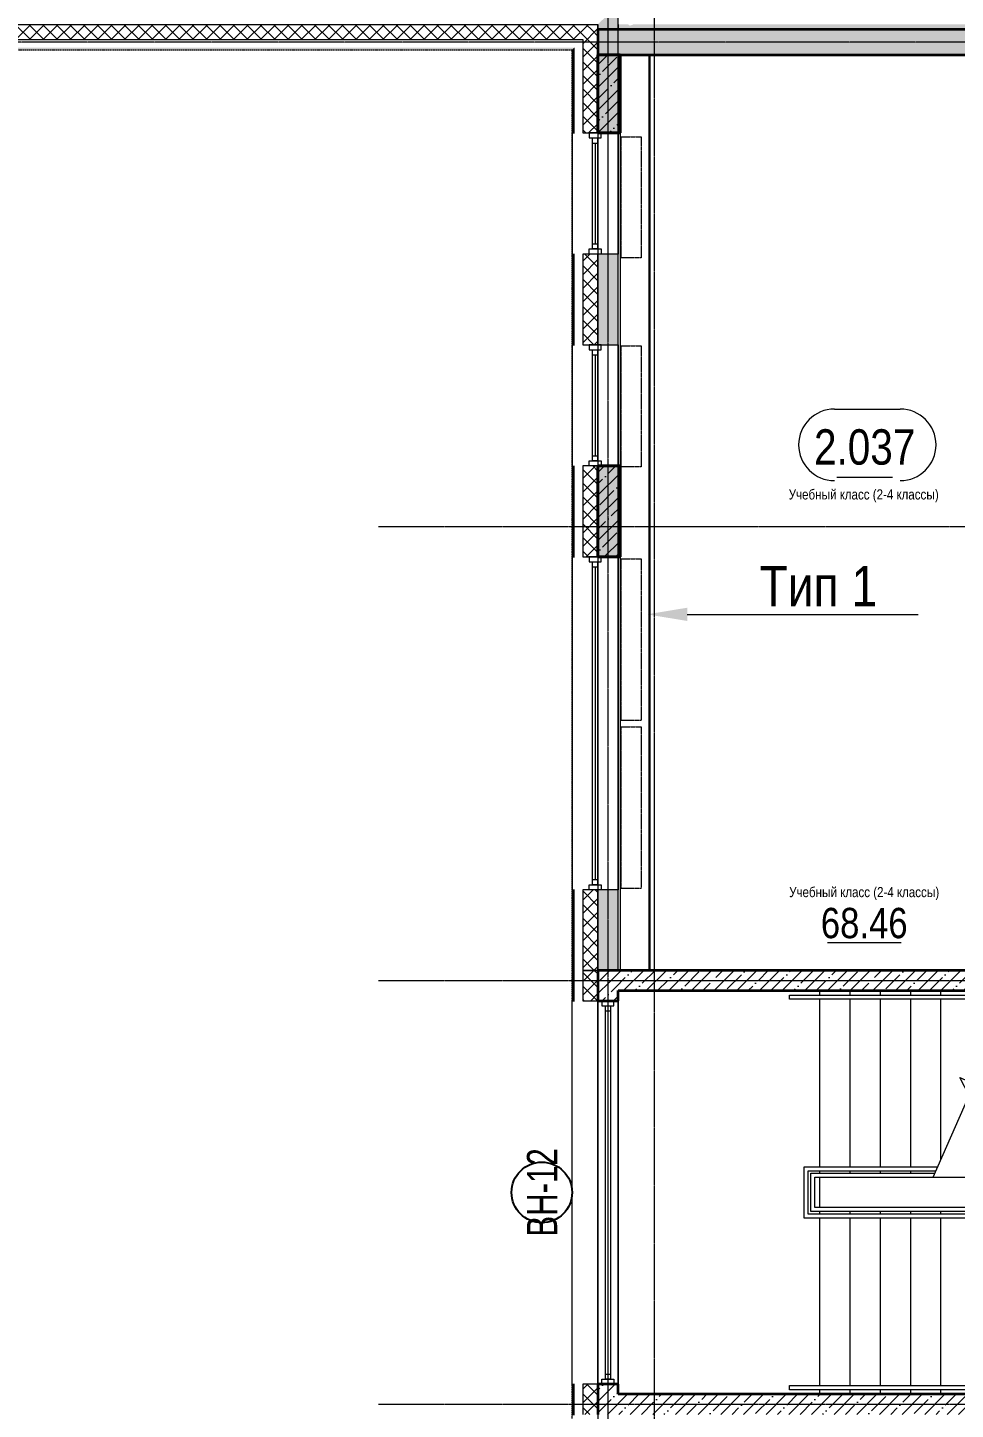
# Model space of a CAD drawing. Header units: millimetres. Extents: x -65509 to 912790, y 446 to 713294.
# Drawn here: x 182045 to 191238, y 182125 to 195819 of the extents above; entities that cross this region are included whole.
import ezdxf
from ezdxf import colors
from ezdxf.entities.mleader import LeaderData, LeaderLine
from ezdxf.enums import TextEntityAlignment as Align
from ezdxf.math import Vec2, Vec3

# ---------------------------------------------------------------- set-up
doc = ezdxf.new("R2010")
doc.units = ezdxf.units.MM
for name, pattern in [('CENTER2', [28.575, 19.05, -3.175, 3.175, -3.175]), ('DASHED', [19.05, 12.7, -6.35]), ('HIDDEN2', [4.7625, 3.175, -1.5875])]:
    doc.linetypes.add(name, pattern=pattern)
doc.layers.get('Defpoints').update_dxf_attribs({"color": 250})
for name, color, linetype, lineweight in [('A-AREA', 250, 'Continuous', 15), ('A-Wall_Материал_Газоблок_Контур', 250, 'Continuous', 0), ('АР_Area', 250, 'Continuous', 5), ('АР_Витраж марка', 250, 'Continuous', 9), ('АР_Колонны', 250, 'Continuous', 30), ('АР_Окна', 250, 'Continuous', 5), ('АР_площадь пом', 250, 'Continuous', 5), ('АР_Проем', 250, 'Continuous', 0), ('АР_Стены ЖБ', 250, 'Continuous', 35), ('АР_Стены ПЕНОблок', 250, 'Continuous', 20), ('АР_Стены_дефшов', 250, 'Continuous', 0), ('АР_Утеплитель', 250, 'Continuous', 0), ('АР_Ф_ЛК', 250, 'Continuous', 5), ('АР_Штриховка', 250, 'Continuous', 0), ('КМ_Фахверки', 250, 'Continuous', 25), ('Размеры зашивки ГКЛ', 250, 'Continuous', 0), ('РД_Оси_100', 250, 'Continuous', 0)]:
    doc.layers.add(name, color=color, linetype=linetype, lineweight=lineweight)
doc.layers.add('АР_Делит', color=250, linetype='Continuous', lineweight=0, plot=False)
doc.layers.add('РД_Витраж_проем', color=250, linetype='Continuous', lineweight=0, plot=False)
doc.layers.add('АР_Отопительные приборы', color=1, linetype='HIDDEN2', lineweight=0, true_color=0xff0000)
doc.layers.add('Зашивка радиаторов тип 1 (фанера и МДФ)', color=7, linetype='Continuous', lineweight=0, true_color=0x000085)
doc.styles.add('Arial_09', font='ARIALN.TTF', dxfattribs={"width": 0.9})
doc.styles.add('style1', font='ARIALN.TTF')
pattern_1 = [(45, (142195.16, 127275.07), (-67.35192, 67.35192), []), (135, (142195.16, 127275.07), (-67.35192, -67.35192), [])]
pattern_2 = [(360, (142195.1574, 127275.0729), (-6e-17, 1), [])]
pattern_3 = [(45, (142195.16, 127275.07), (-112.2532, 112.2532), []), (45, (142307.41, 127275.07), (-112.2532, 112.2532), [198.4375, -39.6875, 0, -39.6875])]

# ---------------------------------------------------------------- blocks, each defined once
blk = doc.blocks.new('СОШ_2200_АР_ОСИ_М100_28.05.24')
at = {"layer": 'АР_Делит', "color": 5, "linetype": 'DASHED'}
blk.add_lwpolyline([(114955, 135155), (114955, -355), (93595.036, -355), (93595.036, 13855), (94145, 13855), (94145, 68320), (66055, 68320), (66055, 13857.73), (83455, 13857.73), (83455, -355), (45245, -355), (45245, 13145), (44695, 13145), (44695, 26755), (45245, 26755), (45245, 68320), (20455, 68320), (20455, 26755), (27955, 26755), (27955, 13145), (-355, 13145), (-355, 100855), (37145, 100855), (37145, 129155)], dxfattribs=at)
at = {"layer": 'РД_Оси_100', "linetype": 'CENTER2'}
for p, q in [((43327.994, 63600), (71363.995, 63600)), ((43327.994, 59100), (69455, 59100)), ((43327.994, 59100), (71363.995, 59100))]:
    blk.add_line(p, q, dxfattribs=at)
for points in [[(45530, 139938.679), (45600, 139538.679), (45600, -6163.457)], [(46060, -6163.105), (46060, 139538.679), (46130, 139938.679)], [(78274.959, 68400), (-5454.958, 68400), (-5954.958, 68250)], [(43327.994, 54900), (71363.995, 54900)]]:
    blk.add_lwpolyline(points, dxfattribs=at)
blk = doc.blocks.new('ЛК_4000х8500_2эт')
at = {"color": 5}
for points in [[(6300, 3915), (2100, 3915), (2100, 3955), (6600, 3955), (6600, 3915), (6300, 3915)], [(3929, 45), (2100, 45), (2100, 85), (3946, 85)], [(4401, 85), (6600, 85), (6600, 45), (4383, 45)]]:
    blk.add_lwpolyline(points, dxfattribs=at)
at = {"layer": 'АР_Делит'}
blk.add_lwpolyline([(-200, 4000), (8300, 4000), (8300, 0), (-200, 0)], close=True, dxfattribs=at)
at = {"layer": 'АР_Ф_ЛК', "color": 5}
for p, q in [((2400, 4000), (2400, 3955)), ((2700, 4000), (2700, 3955)), ((3000, 4000), (3000, 3955)), ((3300, 4000), (3300, 3955)), ((3600, 4000), (3600, 3955)), ((3900, 4000), (3900, 3955)), ((4200, 4000), (4200, 3955)), ((4500, 4000), (4500, 3955)), ((4800, 4000), (4800, 3955)), ((5100, 4000), (5100, 3955)), ((5400, 4000), (5400, 3955)), ((5700, 4000), (5700, 3955)), ((6000, 4000), (6000, 3955)), ((6300, 4000), (6300, 3955)), ((2400, 3915), (2400, 2255)), ((2700, 3915), (2700, 2255)), ((3000, 3915), (3000, 2255)), ((3300, 3915), (3300, 2255)), ((3600, 3915), (3600, 2255)), ((3900, 3915), (3900, 2255)), ((4200, 3915), (4200, 2255)), ((4500, 3915), (4500, 2255)), ((4800, 3915), (4800, 2255)), ((5100, 3915), (5100, 2255)), ((5400, 3915), (5400, 2255)), ((5700, 3915), (5700, 2255)), ((6000, 3915), (6000, 2255)), ((6300, 3915), (6300, 2255)), ((2400, 2215), (2400, 2190)), ((2700, 2215), (2700, 2190)), ((3000, 2215), (3000, 2190)), ((3300, 2215), (3300, 2190)), ((3600, 2215), (3600, 2190)), ((3900, 2215), (3900, 2190)), ((4200, 2215), (4200, 2190)), ((4500, 2215), (4500, 2190)), ((4800, 2215), (4800, 2190)), ((5100, 2215), (5100, 2190)), ((5400, 2215), (5400, 2190)), ((5700, 2215), (5700, 2190)), ((6000, 2215), (6000, 2190)), ((6300, 2215), (6300, 2190)), ((2400, 2150), (2400, 1850)), ((6300, 2150), (6300, 1850)), ((2400, 1810), (2400, 1785)), ((2700, 1810), (2700, 1785)), ((3000, 1810), (3000, 1785)), ((3300, 1810), (3300, 1785)), ((3600, 1810), (3600, 1785)), ((3900, 1810), (3900, 1785)), ((4200, 1810), (4200, 1785)), ((4500, 1810), (4500, 1785)), ((5400, 1810), (5400, 1785)), ((5700, 1810), (5700, 1785)), ((6000, 1810), (6000, 1785)), ((6300, 1810), (6300, 1785)), ((2400, 1745), (2400, 85)), ((2700, 1745), (2700, 85)), ((3000, 1745), (3000, 85)), ((3300, 1745), (3300, 85)), ((3600, 1745), (3600, 85)), ((3900, 1745), (3900, 85)), ((4200, 1745), (4200, 661)), ((4500, 1745), (4500, 1341)), ((5100, 1671), (5100, 85)), ((5400, 1745), (5400, 85)), ((5700, 1745), (5700, 85)), ((6000, 1745), (6000, 85)), ((6300, 1745), (6300, 85)), ((4800, 912), (4800, 85)), ((4500, 309), (4500, 85)), ((2400, 45), (2400, 0)), ((2700, 45), (2700, 0)), ((3000, 45), (3000, 0)), ((3300, 45), (3300, 0)), ((3600, 45), (3600, 0)), ((3900, 45), (3900, 0)), ((4500, 45), (4500, 0)), ((4800, 45), (4800, 0)), ((5100, 45), (5100, 0)), ((5400, 45), (5400, 0)), ((5700, 45), (5700, 0)), ((6000, 45), (6000, 0)), ((6300, 45), (6300, 0))]:
    blk.add_line(p, q, dxfattribs=at)
at = {"layer": 'АР_Ф_ЛК'}
for points in [[(6300, 3085, 0, 150, 0), (5834, 3085, 0, 0, 0), (2400, 3085, 0, 0, 0)], [(2400, 915, 0, 150, 0), (2866, 915, 0, 0, 0), (4200, 915, 0, 0, 0)], [(4922, 915, 0, 150, 0), (5388, 915, 0, 0, 0), (6300, 915, 0, 0, 0)]]:
    blk.add_lwpolyline(points, format="xyseb", dxfattribs=at)
at = {"layer": 'АР_Ф_ЛК', "color": 5}
for points in [[(4678, 1745), (2245, 1745), (2245, 2255), (6455, 2255), (6455, 1745), (5133, 1745)], [(4696, 1785), (2285, 1785), (2285, 2215), (6415, 2215), (6415, 1785), (5150, 1785)], [(4707, 1810), (2310, 1810), (2310, 2190), (6390, 2190), (6390, 1810), (5161, 1810)]]:
    blk.add_lwpolyline(points, dxfattribs=at)
for points in [[(2350, 2150), (6350, 2150), (6350, 1850), (2350, 1850)], [(2400, 2150), (6300, 2150), (6300, 1850), (2400, 1850)]]:
    blk.add_lwpolyline(points, close=True, dxfattribs=at)
at = {"layer": 'АР_Ф_ЛК', "lineweight": 0}
for points in [[(4724, 1850), (4367, 1039), (4459, 862), (4173, 988), (4266, 811), (3909, 0)], [(5179, 1850), (4822, 1039), (4914, 862), (4628, 988), (4721, 811), (4364, 0)]]:
    blk.add_lwpolyline(points, dxfattribs=at)
blk = doc.blocks.new('MOK-МаркаПом_овал_ареал')
for p, q in [((-2.99, 3.76), (3.52, 3.76)), ((-2.75, -3), (2.75, -3))]:
    blk.add_line(p, q)
for centre, radius, start, end in [((-2.99, 0.21), 3.55, 90, 270), ((3.52, 0.21), 3.55, 270, 90), ((-7.41, 0), 7.16, 0, 0.001)]:
    blk.add_arc(centre, radius, start, end)
at = {"color": 0, "style": 'style1'}
blk.add_attdef('АР-ПОМЕЩЕНИЕ:НОМЕР', text='', height=3, dxfattribs=at).set_placement((0.26, 0), align=Align.MIDDLE)
blk = doc.blocks.new('MOK-МаркаПомещения1')
at = {"layer": 'A-AREA', "color": 0}
blk.add_line((-3.65, -1.94), (3.65, -1.94), dxfattribs=at)
at = {"layer": 'A-AREA', "color": 0, "style": 'style1'}
blk.add_attdef('АР-ПОМЕЩЕНИЕ:ПЛОЩАДЬ', text='', height=3, dxfattribs=at).set_placement((0, 0), align=Align.MIDDLE)
at = {"layer": 'Defpoints', "style": 'style1', "flags": 8}
blk.add_attdef('АР-ПОМЕЩЕНИЕ:НАИМЕНОВАНИЕ', text='', height=1, dxfattribs=at).set_placement((0, 2.96), align=Align.MIDDLE)
blk = doc.blocks.new('МаркаВитража1')
at = {"layer": 'Defpoints'}
blk.add_circle((0, 0), 3, dxfattribs=at)
at = {"color": 0, "linetype": 'ByBlock', "lineweight": -2, "style": 'Arial_09', "width": 0.9}
blk.add_attdef('АР-ОКНО:НАИМЕНОВАНИЕ', text='', height=3, dxfattribs=at).set_placement((0, 0), align=Align.MIDDLE)

msp = doc.modelspace()

# ---------------------------------------------------------------- hatches: boundary and pattern name
at = {"layer": 'АР_Штриховка', "linetype": 'Continuous', "lineweight": 0}
h = msp.add_hatch(dxfattribs=at)
h.set_pattern_fill('AR-CONC', color=256, style=0)
h.set_pattern_definition([(50, (142195.16, 127275.07), (182.18467, -15.93909), [19.05, -209.55]), (355, (142195.16, 127275.07), (-35.24342, 191.05685), [15.24, -167.6406]), (100.45144, (142210.34, 127273.74), (146.94125, 175.11775), [16.19, -178.09024]), (46.1842, (142195.16, 127325.87), (271.07904, -42.0423), [28.575, -314.325]), (96.63556, (142217.75, 127322.37), (237.4041, 247.4261), [24.285, -267.1356]), (351.18415, (142195.16, 127325.87), (237.4041, 247.4261), [22.86, -251.4597]), (21, (142220.56, 127313.17), (151.6144, -102.2652), [19.05, -209.55]), (326, (142220.56, 127313.17), (61.80203, 184.18797), [15.24, -167.64]), (71.45144, (142233.2, 127304.65), (213.41642, 81.92277), [16.19, -178.08994]), (37.5, (142195.16, 127275.07), (3.088603, 84.55504), [0, -165.608, 0, -170.18, 0, -168.275]), (7.5, (142195.16, 127275.07), (66.81966, 100.18057), [0, -97.028, 0, -161.798, 0, -64.135]), (327.5, (142138.515, 127275.07), (135.590595, -5.728744), [0, -63.5, 0, -198.12, 0, -262.89]), (317.5, (142113.12, 127275.07), (148.12918, 25.42649), [0, -82.55, 0, -131.572, 0, -186.69])])
h.paths.add_polyline_path([(187695.157, 186475.073), (187895.157, 186475.073), (187895.157, 187275.073), (187695.157, 187275.073)], flags=0)
h.paths.add_polyline_path([(187695.157, 190575.073), (187895.157, 190575.073), (187895.157, 191475.073), (187695.157, 191475.073)], flags=0)
h.paths.add_polyline_path([(187695.157, 192675.073), (187895.157, 192675.073), (187895.157, 193575.073), (187695.157, 193575.073)], flags=0)
h.paths.add_polyline_path([(187695.157, 194775.073), (187895.157, 194775.073), (187895.157, 196050.077), (187695.157, 195850.077)], flags=0)
h = msp.add_hatch(dxfattribs=at)
h.set_pattern_fill('ANSI37', color=256, scale=30, style=0)
h.set_pattern_definition([(45, (142195.16, 127275.07), (-67.35192, 67.35192), []), (135, (142195.16, 127275.07), (-67.35192, -67.35192), [])])
h.paths.add_polyline_path([(187545.157, 195700.077), (187695.157, 195850.077), (168995.157, 195850.077), (168995.157, 195700.077)], flags=0)
h.paths.add_polyline_path([(166595.157, 195700.077), (166595.157, 195850.077), (165690.158, 195850.077), (165690.158, 195700.077)], flags=0)
h.paths.add_polyline_path([(163290.158, 195700.077), (163290.158, 195850.077), (162395.157, 195850.077), (162545.157, 195700.077)], flags=0)
h = msp.add_hatch(dxfattribs=at)
h.set_pattern_fill('ANSI37', color=256, scale=30, style=0)
h.set_pattern_definition(pattern_1)
h.paths.add_polyline_path([(187545.157, 186475.073), (187695.157, 186475.073), (187695.157, 187275.073), (187545.157, 187275.073)], flags=0)
h.paths.add_polyline_path([(187545.157, 190575.073), (187695.157, 190575.073), (187695.157, 191475.073), (187545.157, 191475.073)], flags=0)
h.paths.add_polyline_path([(187545.157, 192675.073), (187695.157, 192675.073), (187695.157, 193575.073), (187545.157, 193575.073)], flags=0)
h.paths.add_polyline_path([(187545.157, 194775.073), (187695.157, 194775.073), (187695.157, 195850.077), (187545.157, 195700.077)], flags=0)
h = msp.add_hatch(dxfattribs=at)
h.set_pattern_fill('HONEY', color=256, scale=10, style=0)
h.set_pattern_definition([(360, (142195.157, 127275.073), (47.625, 27.4963064), [31.75, -63.5]), (120, (142195.157, 127275.073), (-47.625, 27.496307), [31.75, -63.5]), (60, (142195.157, 127275.073), (1e-07, 54.992613), [-63.5, 31.75])])
h.paths.add_polyline_path([(187895.157, 195850.073), (187895.157, 195800.073), (187995.325, 195800.073), (188011.98, 195837.573), (187995.309, 195850.073)], flags=0)
h.paths.add_polyline_path([(188045.309, 195850.073), (188011.98, 195837.573), (187995.325, 195800.073), (196655.157, 195800.073), (196655.157, 195850.073)], flags=0)
h.paths.add_polyline_path([(198535.157, 195850.073), (198535.157, 195800.073), (207995.156, 195800.073), (207995.156, 195850.073)], flags=0)
at = {"layer": 'АР_Штриховка', "linetype": 'Continuous', "lineweight": 5}
h = msp.add_hatch(dxfattribs=at)
h.set_pattern_fill('ANSI35', color=256, scale=25, style=0)
h.set_pattern_definition([(45, (142195.16, 127275.07), (-112.2532, 112.2532), []), (45, (142307.41, 127275.07), (-112.2532, 112.2532), [198.4375, -39.6875, 0, -39.6875])])
h.paths.add_polyline_path([(187695.157, 195800.073), (187695.157, 195550.073), (196655.157, 195550.073), (196655.157, 195800.073)], flags=0)
h.paths.add_polyline_path([(198535.157, 195800.073), (198535.157, 195550.073), (207995.156, 195550.073), (207995.156, 195800.073)], flags=0)
at = {"layer": 'АР_Штриховка', "linetype": 'Continuous', "lineweight": 0}
h = msp.add_hatch(dxfattribs=at)
h.set_pattern_fill('_U', color=256, style=0, pattern_type=0)
h.set_pattern_definition([(360, (142195.1574, 127275.0729), (-3e-17, 1), [])])
h.paths.add_polyline_path([(187440.157, 195595.077), (187465.157, 195620.077), (168995.157, 195620.077), (168995.157, 195595.077)], flags=0)
h.paths.add_polyline_path([(166595.157, 195595.077), (166595.157, 195620.077), (165690.158, 195620.077), (165690.158, 195595.077)], flags=0)
h.paths.add_polyline_path([(163290.158, 195595.077), (163290.158, 195620.077), (162625.157, 195620.077), (162650.157, 195595.077)], flags=0)
h = msp.add_hatch(dxfattribs=at)
h.set_pattern_fill('_U', color=256, style=0, pattern_type=0)
h.set_pattern_definition(pattern_2)
h.paths.add_polyline_path([(187440.157, 186475.073), (187465.157, 186475.073), (187465.157, 187275.073), (187440.157, 187275.073)], flags=0)
h.paths.add_polyline_path([(187440.157, 190575.073), (187465.157, 190575.073), (187465.157, 191475.073), (187440.157, 191475.073)], flags=0)
h.paths.add_polyline_path([(187440.157, 192675.073), (187465.157, 192675.073), (187465.157, 193575.073), (187440.157, 193575.073)], flags=0)
h.paths.add_polyline_path([(187440.157, 194775.073), (187465.157, 194775.073), (187465.157, 195620.077), (187440.157, 195595.077)], flags=0)
at = {"layer": 'АР_Штриховка', "linetype": 'Continuous', "lineweight": 5}
h = msp.add_hatch(dxfattribs=at)
h.set_pattern_fill('ANSI35', color=256, scale=25, style=0)
h.set_pattern_definition(pattern_3)
h.paths.add_polyline_path([(187695.157, 194775.073), (187915.157, 194775.073), (187915.157, 195550.073), (187695.157, 195550.073)], flags=0)
h = msp.add_hatch(dxfattribs=at)
h.set_pattern_fill('ANSI35', color=256, scale=25, style=0)
h.set_pattern_definition(pattern_3)
h.paths.add_polyline_path([(187695.157, 190575.073), (187915.157, 190575.073), (187915.157, 191475.073), (187695.157, 191475.073)], flags=0)
at = {"layer": 'АР_Штриховка', "linetype": 'Continuous', "lineweight": 0}
h = msp.add_hatch(dxfattribs=at)
h.set_pattern_fill('_U', color=256, style=0, pattern_type=0)
h.set_pattern_definition(pattern_2)
h.paths.add_polyline_path([(187440.157, 182075.073), (187465.157, 182075.073), (187465.157, 182375.073), (187440.157, 182375.073)], flags=0)
h.paths.add_polyline_path([(187440.157, 186175.073), (187465.157, 186175.073), (187465.157, 186475.073), (187440.157, 186475.073)], flags=0)
h = msp.add_hatch(dxfattribs=at)
h.set_pattern_fill('ANSI37', color=256, scale=30, style=0)
h.set_pattern_definition(pattern_1)
h.paths.add_polyline_path([(187545.157, 182075.073), (187695.157, 182075.073), (187695.157, 182375.073), (187545.157, 182375.073)], flags=0)
h.paths.add_polyline_path([(187545.157, 186175.073), (187695.157, 186175.073), (187695.157, 186475.073), (187545.157, 186475.073)], flags=0)
at = {"layer": 'АР_Штриховка', "linetype": 'Continuous', "lineweight": 5}
h = msp.add_hatch(dxfattribs=at)
h.set_pattern_fill('ANSI35', color=256, scale=25, style=0)
h.set_pattern_definition(pattern_3)
h.paths.add_polyline_path([(187695.157, 186475.073), (187895.157, 186275.073), (196395.157, 186275.073), (196595.157, 186475.073)], flags=0)
h = msp.add_hatch(dxfattribs=at)
h.set_pattern_fill('ANSI35', color=256, scale=25, style=0)
h.set_pattern_definition([(45, (142195.16, 127275.07), (-112.2532, 112.2532), []), (45, (142307.41, 127275.07), (-112.2532, 112.2532), [198.4375, -39.6875, 0, -39.6875])])
h.paths.add_polyline_path([(187695.157, 182075.073), (187895.157, 182275.073), (187895.157, 182375.073), (187695.157, 182375.073)], flags=0)
h.paths.add_polyline_path([(187695.157, 186175.073), (187895.157, 186175.073), (187895.157, 186275.073), (187695.157, 186475.073)], flags=0)
h = msp.add_hatch(dxfattribs=at)
h.set_pattern_fill('ANSI35', color=256, scale=25, angle=-360, style=0)
h.set_pattern_definition([(45, (142195.16, 127275.07), (-112.2532, 112.2532), []), (45, (142307.41, 127275.07), (-112.2532, 112.2532), [198.4375, -39.6875, 0, -39.6875])])
h.paths.add_polyline_path([(196595.157, 182075.073), (196395.157, 182275.073), (187895.157, 182275.073), (187695.157, 182075.073)], flags=0)

# ---------------------------------------------------------------- linework, layer by layer
at = {"layer": 'A-Wall_Материал_Газоблок_Контур', "linetype": 'Continuous', "lineweight": 0}
for p, q in [((187440.157, 194775.073), (187440.157, 193575.073)), ((187895.157, 193575.073), (187895.157, 194775.073)), ((187440.157, 192675.073), (187440.157, 191475.073)), ((187895.157, 191475.073), (187895.157, 192675.073)), ((187440.157, 190575.073), (187440.157, 187275.073)), ((187895.157, 187275.073), (187895.157, 190575.073))]:
    msp.add_line(p, q, dxfattribs=at)
at = {"layer": 'АР_Колонны', "linetype": 'HIDDEN2', "lineweight": 25}
for p, q in [((187695.157, 195550.073), (187915.157, 195550.073)), ((187695.157, 194775.073), (187695.157, 195550.073)), ((187915.157, 195550.073), (187915.157, 194775.073)), ((187915.157, 194775.073), (187695.157, 194775.073)), ((187695.157, 191475.073), (187915.157, 191475.073)), ((187695.157, 190575.073), (187695.157, 191475.073)), ((187915.157, 191475.073), (187915.157, 190575.073)), ((187915.157, 190575.073), (187695.157, 190575.073))]:
    msp.add_line(p, q, dxfattribs=at)
at = {"layer": 'АР_Колонны', "linetype": 'Continuous', "lineweight": 35}
for p, q in [((187695.157, 195550.073), (187915.157, 195550.073)), ((187695.157, 194775.073), (187695.157, 195550.073)), ((187915.157, 194775.073), (187915.157, 195550.073)), ((187695.157, 194775.073), (187915.157, 194775.073)), ((187695.157, 191475.073), (187915.157, 191475.073)), ((187695.157, 190575.073), (187695.157, 191475.073)), ((187915.157, 190575.073), (187915.157, 191475.073)), ((187695.157, 190575.073), (187915.157, 190575.073))]:
    msp.add_line(p, q, dxfattribs=at)
at = {"layer": 'АР_Окна', "linetype": 'Continuous', "lineweight": 5}
for p, q in [((187440.157, 194775.073), (187440.157, 193575.073)), ((187895.157, 194775.073), (187895.157, 193575.073)), ((187642.657, 194675.073), (187692.657, 194675.073)), ((187667.657, 194675.073), (187667.657, 193675.073)), ((187642.657, 193675.073), (187692.657, 193675.073)), ((187440.157, 192675.073), (187440.157, 191475.073)), ((187895.157, 192675.073), (187895.157, 191475.073)), ((187642.657, 192575.073), (187692.657, 192575.073)), ((187667.657, 192575.073), (187667.657, 191575.073)), ((187642.657, 191575.073), (187692.657, 191575.073)), ((187440.157, 190575.073), (187440.157, 187275.073)), ((187895.157, 190575.073), (187895.157, 187275.073)), ((187642.657, 190475.073), (187692.657, 190475.073)), ((187667.657, 190475.073), (187667.657, 187375.073)), ((187642.657, 187375.073), (187692.657, 187375.073)), ((187695.157, 186175.073), (187695.157, 182375.073)), ((187895.157, 186175.073), (187895.157, 182375.073)), ((187770.157, 186075.073), (187820.157, 186075.073)), ((187795.157, 186075.073), (187795.157, 182475.073)), ((187770.157, 182475.073), (187820.157, 182475.073))]:
    msp.add_line(p, q, dxfattribs=at)
for points in [[(187727.657, 194725.073), (187727.657, 194775.073), (187607.657, 194775.073), (187607.657, 194725.073)], [(187642.657, 194725.073), (187692.657, 194725.073), (187692.657, 193625.073), (187642.657, 193625.073)], [(187727.657, 193625.073), (187727.657, 193575.073), (187607.657, 193575.073), (187607.657, 193625.073)], [(187727.657, 192625.073), (187727.657, 192675.073), (187607.657, 192675.073), (187607.657, 192625.073)], [(187642.657, 192625.073), (187692.657, 192625.073), (187692.657, 191525.073), (187642.657, 191525.073)], [(187727.657, 191525.073), (187727.657, 191475.073), (187607.657, 191475.073), (187607.657, 191525.073)], [(187727.657, 190525.073), (187727.657, 190575.073), (187607.657, 190575.073), (187607.657, 190525.073)], [(187642.657, 190525.073), (187692.657, 190525.073), (187692.657, 187325.073), (187642.657, 187325.073)], [(187727.657, 187325.073), (187727.657, 187275.073), (187607.657, 187275.073), (187607.657, 187325.073)], [(187855.157, 186125.073), (187855.157, 186175.073), (187735.157, 186175.073), (187735.157, 186125.073)], [(187770.157, 186125.073), (187820.157, 186125.073), (187820.157, 182425.073), (187770.157, 182425.073)], [(187855.157, 182425.073), (187855.157, 182375.073), (187735.157, 182375.073), (187735.157, 182425.073)]]:
    msp.add_lwpolyline(points, close=True, dxfattribs=at)
at = {"layer": 'АР_Отопительные приборы'}
for points in [[(187925.157, 194737.573), (188125.157, 194737.573), (188125.157, 193537.573), (187925.157, 193537.573)], [(187925.157, 192665.958), (188125.157, 192665.958), (188125.157, 191465.958), (187925.157, 191465.958)], [(187925.157, 190553.081), (188125.157, 190553.081), (188125.157, 188953.081), (187925.157, 188953.081)], [(187925.157, 188887.848), (188125.157, 188887.848), (188125.157, 187287.848), (187925.157, 187287.848)]]:
    msp.add_lwpolyline(points, close=True, dxfattribs=at)
at = {"layer": 'АР_Проем', "linetype": 'Continuous', "lineweight": 0}
for p, q in [((187440.157, 182375.073), (187440.157, 186175.073)), ((187695.157, 182375.073), (187695.157, 186175.073))]:
    msp.add_line(p, q, dxfattribs=at)
at = {"layer": 'АР_Стены ЖБ', "linetype": 'Continuous', "lineweight": 35}
for p, q in [((187695.157, 195800.073), (187695.157, 195550.073)), ((196655.157, 195800.073), (187695.157, 195800.073)), ((187695.157, 195550.073), (196655.157, 195550.073)), ((196595.157, 186475.073), (187695.157, 186475.073)), ((187695.157, 186475.073), (187695.157, 186175.073)), ((187895.157, 186275.073), (196395.157, 186275.073)), ((187895.157, 186175.073), (187895.157, 186275.073)), ((187695.157, 186175.073), (187895.157, 186175.073)), ((187895.157, 182375.073), (187695.157, 182375.073)), ((187695.157, 182375.073), (187695.157, 182075.073)), ((187895.157, 182275.073), (187895.157, 182375.073)), ((196395.157, 182275.073), (187895.157, 182275.073))]:
    msp.add_line(p, q, dxfattribs=at)
at = {"layer": 'АР_Стены ЖБ', "linetype": 'Continuous', "lineweight": 40}
for p, q in [((187915.157, 195550.073), (187695.157, 195550.073)), ((187695.157, 195550.073), (187695.157, 194775.073)), ((187915.157, 194775.073), (187915.157, 195550.073)), ((187695.157, 194775.073), (187915.157, 194775.073)), ((187915.157, 191475.073), (187695.157, 191475.073)), ((187695.157, 191475.073), (187695.157, 190575.073)), ((187915.157, 190575.073), (187915.157, 191475.073)), ((187695.157, 190575.073), (187915.157, 190575.073))]:
    msp.add_line(p, q, dxfattribs=at)
at = {"layer": 'АР_Стены ПЕНОблок', "linetype": 'Continuous', "lineweight": 20}
for p, q in [((187895.157, 194775.073), (187895.157, 196050.077)), ((187695.157, 195850.077), (187695.157, 194775.073)), ((187695.157, 194775.073), (187895.157, 194775.073)), ((187895.157, 193575.073), (187695.157, 193575.073)), ((187695.157, 193575.073), (187695.157, 192675.073)), ((187895.157, 192675.073), (187895.157, 193575.073)), ((187695.157, 192675.073), (187895.157, 192675.073)), ((187895.157, 191475.073), (187695.157, 191475.073)), ((187695.157, 191475.073), (187695.157, 190575.073)), ((187895.157, 190575.073), (187895.157, 191475.073)), ((187695.157, 190575.073), (187895.157, 190575.073)), ((187895.157, 187275.073), (187695.157, 187275.073)), ((187695.157, 187275.073), (187695.157, 186475.073)), ((187895.157, 186475.073), (187895.157, 187275.073)), ((187695.157, 186475.073), (187895.157, 186475.073))]:
    msp.add_line(p, q, dxfattribs=at)
at = {"layer": 'АР_Стены_дефшов', "linetype": 'Continuous', "lineweight": 0}
for p, q in [((187895.157, 195850.073), (187895.157, 195800.073)), ((187895.157, 195800.073), (187995.325, 195800.073)), ((187995.325, 195800.073), (196655.157, 195800.073))]:
    msp.add_line(p, q, dxfattribs=at)
at = {"layer": 'АР_Утеплитель', "linetype": 'Continuous', "lineweight": 0}
for p, q in [((187695.157, 194775.073), (187695.157, 195850.077)), ((168995.157, 195700.077), (187545.157, 195700.077)), ((187545.157, 195700.077), (187545.157, 194775.073)), ((187545.157, 194775.073), (187695.157, 194775.073)), ((187695.157, 193575.073), (187545.157, 193575.073)), ((187545.157, 193575.073), (187545.157, 192675.073)), ((187695.157, 192675.073), (187695.157, 193575.073)), ((187545.157, 192675.073), (187695.157, 192675.073)), ((187695.157, 191475.073), (187545.157, 191475.073)), ((187545.157, 191475.073), (187545.157, 190575.073)), ((187695.157, 190575.073), (187695.157, 191475.073)), ((187545.157, 190575.073), (187695.157, 190575.073)), ((187695.157, 187275.073), (187545.157, 187275.073)), ((187545.157, 187275.073), (187545.157, 186475.073)), ((187695.157, 186475.073), (187695.157, 187275.073)), ((187545.157, 186475.073), (187695.157, 186475.073)), ((187695.157, 186475.073), (187545.157, 186475.073)), ((187545.157, 186475.073), (187545.157, 186175.073)), ((187695.157, 186175.073), (187695.157, 186475.073)), ((187545.157, 186175.073), (187695.157, 186175.073)), ((187695.157, 182375.073), (187545.157, 182375.073)), ((187545.157, 182375.073), (187545.157, 182075.073)), ((187695.157, 182075.073), (187695.157, 182375.073))]:
    msp.add_line(p, q, dxfattribs=at)
at = {"layer": 'Зашивка радиаторов тип 1 (фанера и МДФ)', "linetype": 'Continuous', "lineweight": 0}
for p, q in [((187915.157, 195550.073), (187915.044, 186475.016)), ((187915.157, 195550.073), (188215.157, 195550.069)), ((188202.544, 186475.013), (188202.657, 195550.069)), ((188202.657, 195550.069), (188202.544, 186475.013)), ((188215.044, 186475.012), (188215.157, 195550.069)), ((187915.044, 186475.016), (188215.044, 186475.012))]:
    msp.add_line(p, q, dxfattribs=at)
at = {"layer": 'КМ_Фахверки', "lineweight": 5}
msp.add_lwpolyline([(212895.157, 195850.073), (236595.157, 195849.49), (236595.157, 127175.073), (256895.157, 127175.073), (256895.126, 262175.073), (215195.161, 262175.073), (215195.161, 256175.073), (179595.157, 256175.073), (179595.157, 227875.073), (142095.157, 227875.073), (142095.157, 140675.073), (169895.157, 140675.073), (169895.157, 153775.073), (162395.157, 153775.073), (162395.157, 195850.073), (187695.157, 195850.073), (187695.157, 127175.073), (225395.157, 127175.073), (225395.157, 140875.073), (207995.156, 140875.08), (207995.156, 195850.073), (212896.745, 195850.073)], dxfattribs=at)
at = {"layer": 'РД_Витраж_проем', "linetype": 'Continuous', "lineweight": 0}
for p, q in [((187440.157, 182375.073), (187440.157, 186175.073)), ((187695.157, 182375.073), (187695.157, 186175.073))]:
    msp.add_line(p, q, dxfattribs=at)

# ---------------------------------------------------------------- block references
at = {"layer": 'АР_Area', "linetype": 'Continuous', "lineweight": 5}
ref = msp.add_blockref('MOK-МаркаПом_овал_ареал', (190338.918, 191663.034), dxfattribs=dict(at, xscale=100, yscale=100, zscale=100))
ref.add_attrib('АР-ПОМЕЩЕНИЕ:НОМЕР', '2.037', dxfattribs={"layer": '0', "color": 0, "height": 350, "style": 'style1'}).set_placement((190338.918, 191663.034), align=Align.MIDDLE)
ref.add_attrib('АР-ПОМЕЩЕНИЕ:НАИМЕНОВАНИЕ', 'Учебный класс (2-4 классы)', dxfattribs={"layer": 'Defpoints', "color": 2, "height": 100, "style": 'style1'}).set_placement((190329.503, 191181.641), align=Align.MIDDLE)
at = {"layer": 'АР_Витраж марка', "linetype": 'Continuous', "lineweight": 9, "xscale": 100, "yscale": 100, "zscale": 100, "rotation": 90}
msp.add_blockref('МаркаВитража1', (187140.157, 184275.073), dxfattribs=at).add_auto_attribs({'АР-ОКНО:НАИМЕНОВАНИЕ': 'ВН-12'})
at = {"layer": 'АР_площадь пом', "linetype": 'Continuous', "lineweight": 5}
ref = msp.add_blockref('MOK-МаркаПомещения1', (190334.382, 186944.957), dxfattribs=dict(at, xscale=100, yscale=100, zscale=100))
ref.add_attrib('АР-ПОМЕЩЕНИЕ:НАИМЕНОВАНИЕ', 'Учебный класс (2-4 классы)', dxfattribs={"layer": 'Defpoints', "height": 100, "style": 'style1'}).set_placement((190334.382, 187240.519), align=Align.MIDDLE)
ref.add_attrib('АР-ПОМЕЩЕНИЕ:ПЛОЩАДЬ', '68.46', dxfattribs={"layer": 'A-AREA', "color": 0, "height": 300, "style": 'style1'}).set_placement((190334.382, 186944.957), align=Align.MIDDLE)
at = {"layer": 'АР_Ф_ЛК', "rotation": 180}
msp.add_blockref('ЛК_4000х8500_2эт', (196195.157, 186275.073), dxfattribs=at)
at = {"layer": 'РД_Оси_100'}
msp.add_blockref('СОШ_2200_АР_ОСИ_М100_28.05.24', (142195.157, 127275.073), dxfattribs=at)

# ---------------------------------------------------------------- leaders
at = {"layer": 'Размеры зашивки ГКЛ'}
ml = msp.add_multileader_mtext('Standard', dxfattribs=at)
ml.set_content('\\pxsm1;Тип 1 ', color=(0, 0, 138), style='style1')
ml.set_leader_properties(color=256, linetype='ByLayer', lineweight=9)
ml.build(insert=Vec2(0, 0))
ml.multileader.update_dxf_attribs({"has_dogleg": 0, "text_left_attachment_type": 6, "text_right_attachment_type": 6, "text_bottom_attachment_type": 10, "dogleg_length": 25, "arrow_head_size": 400})
ctx = ml.context
ctx.base_point, ctx.char_height, ctx.arrow_head_size, ctx.landing_gap_size, ctx.plane_origin = Vec3(189246.608, 190004.161), 400, 400, 50, Vec3(182387.42, 196974.726)
ctx.left_attachment, ctx.right_attachment, ctx.top_attachment = 6, 6, 10
notes = []
notes.append((ctx, [(0, (1, 1, 0), (189221.608, 190004.161), (1, 0), 25, [(1, [(188181.552, 190004.161)], 0, [])])]))
ctx.mtext.insert, ctx.mtext.width, ctx.mtext.defined_height, ctx.mtext.line_spacing_factor, ctx.mtext.flow_direction = Vec3(189296.608, 190484.161), 1668.44707, 600, 0.3, 5
for ctx, leaders in notes:
    for number, flags, end, landing, length, lines in leaders:
        leader = LeaderData()
        leader.index, (leader.has_last_leader_line, leader.has_dogleg_vector, leader.attachment_direction) = number, flags
        leader.last_leader_point, leader.dogleg_vector, leader.dogleg_length = Vec3(end), Vec3(landing), length
        for number, points, colour, breaks in lines:
            line = LeaderLine()
            line.index, line.vertices, line.color, line.breaks = number, Vec3.list(points), colors.encode_raw_color(colour), breaks
            leader.lines.append(line)
        ctx.leaders.append(leader)

doc.saveas('drawing.dxf')
